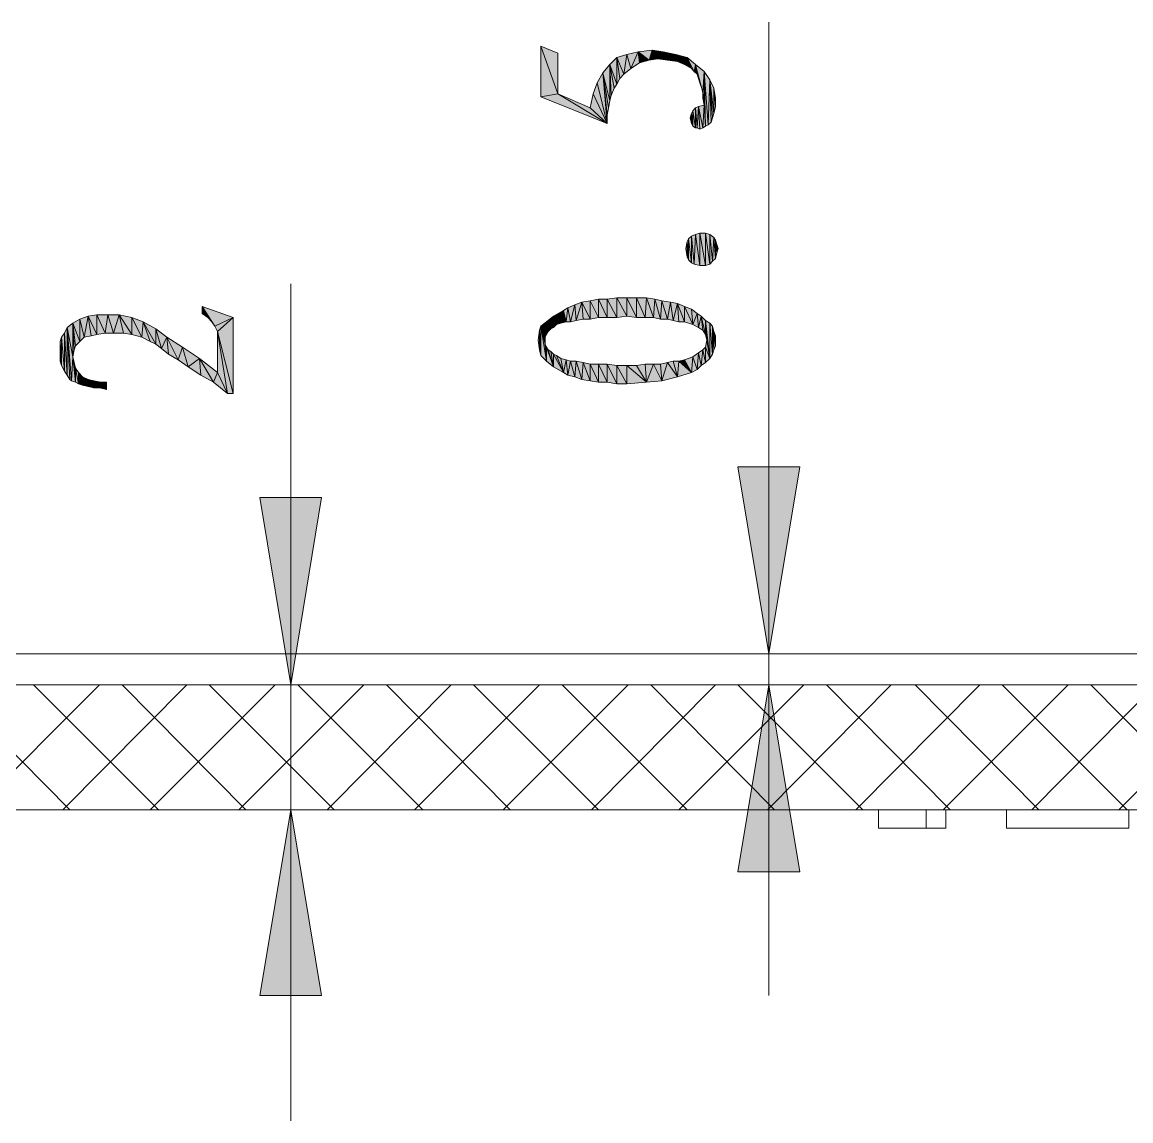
# Model space of a CAD drawing. Header units: inches. Extents: x 11 to 682, y 148 to 1119.
# Drawn here: x 194.94 to 242.25, y 837.24 to 884.1 of the extents above; entities that cross this region are included whole.
import ezdxf

# ---------------------------------------------------------------- set-up
doc = ezdxf.new("R2010")
doc.units = ezdxf.units.IN
doc.header["$MEASUREMENT"] = 0
doc.layers.add('图层 1', color=7, linetype='Continuous')

msp = doc.modelspace()

# ---------------------------------------------------------------- hatches: boundary and pattern name
at = {"layer": '图层 1', "true_color": 0xffffff}
for points in [[(217.8, 881.04), (217.08, 883.08), (217.8, 882.78)], [(217.08, 880.92), (217.08, 883.08), (217.8, 881.04)], [(220.92, 882.12), (220.74, 882.72), (221.22, 882.84)], [(221.22, 882.84), (221.28, 882.36), (220.92, 882.12)], [(221.7, 882.48), (221.22, 882.84), (221.82, 882.9)], [(221.7, 882.48), (221.28, 882.36), (221.22, 882.84)], [(221.82, 882.9), (222.06, 882.54), (221.7, 882.48)], [(222.06, 882.54), (221.82, 882.9), (222.3, 882.84)], [(222.3, 882.84), (222.48, 882.48), (222.06, 882.54)], [(222.48, 882.48), (222.3, 882.84), (222.84, 882.72)], [(220.32, 881.46), (220.02, 882.3), (220.32, 882.6)], [(220.62, 881.88), (220.32, 882.6), (220.74, 882.72)], [(220.32, 882.6), (220.44, 881.7), (220.32, 881.46)], [(220.62, 881.88), (220.44, 881.7), (220.32, 882.6)], [(220.74, 882.72), (220.92, 882.12), (220.62, 881.88)], [(222.84, 882.72), (222.9, 882.42), (222.48, 882.48)], [(223.2, 882.3), (222.9, 882.42), (222.84, 882.72)], [(223.2, 882.3), (222.84, 882.72), (223.32, 882.6)], [(223.32, 882.6), (223.5, 882.12), (223.2, 882.3)], [(223.62, 882), (223.5, 882.12), (223.32, 882.6)], [(223.62, 882), (223.32, 882.6), (223.68, 882.3)], [(219.48, 881.52), (219.72, 881.94), (219.9, 879.78)], [(220.02, 880.74), (219.72, 881.94), (220.02, 882.3)], [(219.9, 880.14), (219.9, 879.78), (219.72, 881.94)], [(219.96, 880.44), (219.9, 880.14), (219.72, 881.94)], [(220.02, 880.74), (219.96, 880.44), (219.72, 881.94)], [(220.02, 882.3), (220.08, 880.98), (220.02, 880.74)], [(220.2, 881.28), (220.08, 880.98), (220.02, 882.3)], [(220.32, 881.46), (220.2, 881.28), (220.02, 882.3)], [(223.68, 882.3), (223.74, 881.88), (223.62, 882)], [(223.8, 881.7), (223.74, 881.88), (223.68, 882.3)], [(223.86, 881.52), (223.8, 881.7), (223.68, 882.3)], [(223.92, 881.34), (223.86, 881.52), (223.68, 882.3)], [(223.98, 881.1), (223.68, 882.3), (224.04, 882)], [(224.04, 882), (224.04, 880.56), (223.98, 881.1)], [(224.04, 880.56), (224.04, 882), (224.1, 879.66)], [(224.22, 879.72), (224.1, 879.66), (224.04, 882)], [(224.22, 879.72), (224.04, 882), (224.28, 881.64)], [(219.3, 881.04), (219.48, 881.52), (219.9, 879.78)], [(224.28, 881.64), (224.34, 879.84), (224.22, 879.72)], [(224.4, 880.02), (224.34, 879.84), (224.28, 881.64)], [(224.46, 880.2), (224.4, 880.02), (224.28, 881.64)], [(224.46, 880.2), (224.28, 881.64), (224.46, 881.28)], [(217.8, 881.04), (219.9, 879.78), (217.08, 880.92)], [(217.8, 881.04), (219.18, 880.44), (219.9, 879.78)], [(219.18, 880.44), (219.3, 881.04), (219.9, 879.78)], [(223.98, 881.1), (224.04, 880.56), (223.98, 880.86)], [(224.46, 881.28), (224.52, 880.5), (224.46, 880.2)], [(224.52, 880.5), (224.46, 881.28), (224.52, 880.86)], [(223.74, 879.6), (223.68, 880.44), (223.8, 880.5)], [(223.8, 880.5), (223.86, 879.54), (223.74, 879.6)], [(223.98, 879.6), (223.8, 880.5), (224.04, 880.56)], [(223.98, 879.6), (223.86, 879.54), (223.8, 880.5)], [(224.04, 880.56), (224.1, 879.66), (223.98, 879.6)], [(223.5, 879.78), (223.44, 880.02), (223.5, 880.2)], [(223.56, 879.66), (223.5, 880.2), (223.56, 880.32)], [(223.5, 880.2), (223.56, 879.66), (223.5, 879.78)], [(223.68, 879.6), (223.56, 880.32), (223.68, 880.44)], [(223.56, 880.32), (223.68, 879.6), (223.56, 879.66)], [(223.68, 880.44), (223.74, 879.6), (223.68, 879.6)], [(223.38, 873.96), (223.32, 874.74), (223.38, 874.86)], [(223.5, 873.84), (223.38, 874.86), (223.5, 874.98)], [(223.38, 874.86), (223.5, 873.84), (223.38, 873.96)], [(223.62, 873.78), (223.5, 874.98), (223.68, 875.04)], [(223.5, 874.98), (223.62, 873.78), (223.5, 873.84)], [(223.68, 875.04), (223.86, 873.72), (223.62, 873.78)], [(223.86, 873.72), (223.68, 875.04), (223.86, 875.1)], [(223.86, 875.1), (224.1, 873.72), (223.86, 873.72)], [(224.1, 873.72), (223.86, 875.1), (224.1, 875.1)], [(224.1, 875.1), (224.28, 873.78), (224.1, 873.72)], [(224.28, 873.78), (224.1, 875.1), (224.28, 875.04)], [(224.28, 875.04), (224.4, 873.9), (224.28, 873.78)], [(224.4, 873.9), (224.28, 875.04), (224.46, 874.92)], [(224.46, 874.92), (224.52, 874.02), (224.4, 873.9)], [(224.52, 874.02), (224.46, 874.92), (224.52, 874.8)], [(224.52, 874.8), (224.58, 874.26), (224.52, 874.02)], [(224.58, 874.26), (224.52, 874.8), (224.58, 874.62)], [(223.32, 874.08), (223.26, 874.44), (223.32, 874.74)], [(223.32, 874.74), (223.38, 873.96), (223.32, 874.08)], [(224.58, 874.62), (224.64, 874.44), (224.58, 874.26)], [(202.62, 871.98), (202.86, 871.5), (202.62, 871.68)], [(203.04, 871.32), (202.86, 871.5), (202.62, 871.98)], [(203.16, 871.14), (203.04, 871.32), (202.62, 871.98)], [(203.16, 871.14), (202.62, 871.98), (203.94, 871.5)], [(218.34, 871.32), (218.22, 871.92), (218.52, 872.04)], [(218.52, 872.04), (218.58, 871.38), (218.34, 871.32)], [(218.58, 871.38), (218.52, 872.04), (218.82, 872.16)], [(218.82, 872.16), (218.88, 871.44), (218.58, 871.38)], [(219.18, 871.44), (218.82, 872.16), (219.18, 872.22)], [(219.18, 871.44), (218.88, 871.44), (218.82, 872.16)], [(219.54, 871.5), (219.18, 872.22), (219.54, 872.28)], [(219.18, 872.22), (219.54, 871.5), (219.18, 871.44)], [(219.54, 872.28), (219.9, 871.5), (219.54, 871.5)], [(219.9, 871.5), (219.54, 872.28), (219.9, 872.28)], [(220.32, 871.5), (219.9, 872.28), (220.32, 872.34)], [(219.9, 872.28), (220.32, 871.5), (219.9, 871.5)], [(220.32, 872.34), (220.74, 871.56), (220.32, 871.5)], [(220.74, 871.56), (220.32, 872.34), (220.74, 872.34)], [(220.74, 872.34), (221.16, 871.5), (220.74, 871.56)], [(221.16, 871.5), (220.74, 872.34), (221.16, 872.34)], [(221.16, 872.34), (221.52, 871.5), (221.16, 871.5)], [(221.52, 871.5), (221.16, 872.34), (221.58, 872.34)], [(221.58, 872.34), (221.88, 871.5), (221.52, 871.5)], [(221.88, 871.5), (221.58, 872.34), (221.94, 872.28)], [(221.94, 872.28), (222.18, 871.44), (221.88, 871.5)], [(222.18, 871.44), (221.94, 872.28), (222.24, 872.22)], [(222.24, 872.22), (222.48, 871.44), (222.18, 871.44)], [(222.48, 871.44), (222.24, 872.22), (222.6, 872.16)], [(222.6, 872.16), (222.72, 871.38), (222.48, 871.44)], [(222.72, 871.38), (222.6, 872.16), (222.9, 872.1)], [(222.9, 872.1), (222.96, 871.32), (222.72, 871.38)], [(223.2, 871.32), (222.96, 871.32), (222.9, 872.1)], [(223.2, 871.32), (222.9, 872.1), (223.2, 871.98)], [(223.2, 871.98), (223.5, 871.86), (223.56, 871.2)], [(223.2, 871.98), (223.56, 871.2), (223.2, 871.32)], [(197.58, 870.66), (197.4, 871.44), (197.76, 871.56)], [(197.76, 871.56), (197.88, 870.72), (197.58, 870.66)], [(198.12, 870.78), (197.76, 871.56), (198.12, 871.62)], [(198.12, 870.78), (197.88, 870.72), (197.76, 871.56)], [(198.12, 871.62), (198.48, 870.84), (198.12, 870.78)], [(198.48, 870.84), (198.12, 871.62), (198.6, 871.62)], [(198.6, 871.62), (198.84, 870.84), (198.48, 870.84)], [(198.84, 870.84), (198.6, 871.62), (199.08, 871.62)], [(199.08, 871.62), (199.26, 870.84), (198.84, 870.84)], [(199.62, 870.78), (199.26, 870.84), (199.08, 871.62)], [(199.62, 870.78), (199.08, 871.62), (199.62, 871.5)], [(199.62, 871.5), (200.04, 870.66), (199.62, 870.78)], [(200.04, 870.66), (199.62, 871.5), (200.1, 871.32)], [(203.94, 871.5), (203.28, 870.9), (203.16, 871.14)], [(203.94, 871.5), (203.94, 868.26), (203.28, 870.9)], [(217.62, 871.08), (217.32, 871.32), (217.62, 871.56)], [(217.92, 871.26), (217.62, 871.56), (218.04, 871.8)], [(217.62, 871.56), (217.74, 871.2), (217.62, 871.08)], [(217.92, 871.26), (217.74, 871.2), (217.62, 871.56)], [(218.04, 871.8), (218.16, 871.32), (217.92, 871.26)], [(218.16, 871.32), (218.04, 871.8), (218.22, 871.92)], [(218.22, 871.92), (218.34, 871.32), (218.16, 871.32)], [(223.56, 871.2), (223.5, 871.86), (223.74, 871.68)], [(223.74, 871.68), (223.8, 871.08), (223.56, 871.2)], [(223.8, 871.08), (223.74, 871.68), (223.92, 871.56)], [(223.92, 871.56), (223.98, 870.96), (223.8, 871.08)], [(224.1, 870.78), (223.98, 870.96), (223.92, 871.56)], [(224.1, 870.78), (223.92, 871.56), (224.1, 871.38)], [(196.86, 869.04), (196.74, 870.84), (196.86, 871.08)], [(197.1, 869.82), (196.86, 871.08), (197.1, 871.26)], [(196.86, 871.08), (196.98, 868.86), (196.86, 869.04)], [(197.04, 868.8), (196.98, 868.86), (196.86, 871.08)], [(197.1, 869.82), (197.04, 868.8), (196.86, 871.08)], [(197.4, 870.48), (197.1, 871.26), (197.4, 871.44)], [(197.1, 871.26), (197.16, 870.12), (197.1, 869.82)], [(197.22, 870.3), (197.16, 870.12), (197.1, 871.26)], [(197.4, 870.48), (197.22, 870.3), (197.1, 871.26)], [(197.4, 871.44), (197.58, 870.66), (197.4, 870.48)], [(200.1, 871.32), (200.4, 870.48), (200.04, 870.66)], [(200.64, 870.36), (200.4, 870.48), (200.1, 871.32)], [(200.64, 870.36), (200.1, 871.32), (200.64, 871.02)], [(200.64, 871.02), (200.88, 870.18), (200.64, 870.36)], [(200.88, 870.18), (200.64, 871.02), (201.12, 870.66)], [(217.08, 869.88), (217.02, 870.96), (217.08, 871.14)], [(217.32, 870.78), (217.08, 871.14), (217.32, 871.32)], [(217.08, 871.14), (217.26, 870.36), (217.32, 869.64)], [(217.08, 871.14), (217.32, 869.64), (217.08, 869.88)], [(217.26, 870.54), (217.26, 870.36), (217.08, 871.14)], [(217.26, 870.66), (217.26, 870.54), (217.08, 871.14)], [(217.32, 870.78), (217.26, 870.66), (217.08, 871.14)], [(217.32, 871.32), (217.38, 870.9), (217.32, 870.78)], [(217.5, 871.02), (217.38, 870.9), (217.32, 871.32)], [(217.62, 871.08), (217.5, 871.02), (217.32, 871.32)], [(224.1, 871.38), (224.16, 870.54), (224.1, 870.78)], [(224.28, 869.76), (224.16, 870.54), (224.1, 871.38)], [(224.28, 869.76), (224.1, 871.38), (224.28, 871.26)], [(224.28, 871.26), (224.4, 869.94), (224.28, 869.76)], [(224.4, 869.94), (224.28, 871.26), (224.4, 871.14)], [(224.4, 871.14), (224.46, 870.12), (224.4, 869.94)], [(224.46, 870.12), (224.4, 871.14), (224.46, 870.9)], [(196.62, 869.46), (196.56, 870.48), (196.62, 870.66)], [(196.74, 869.22), (196.62, 870.66), (196.74, 870.84)], [(196.62, 870.66), (196.74, 869.22), (196.62, 869.46)], [(196.74, 870.84), (196.86, 869.04), (196.74, 869.22)], [(201.12, 870.66), (201.18, 869.94), (200.88, 870.18)], [(201.6, 869.7), (201.18, 869.94), (201.12, 870.66)], [(201.6, 869.7), (201.12, 870.66), (201.78, 870.24)], [(203.28, 869.16), (203.28, 870.9), (203.7, 868.26)], [(203.94, 868.26), (203.7, 868.26), (203.28, 870.9)], [(217.02, 870.12), (216.96, 870.54), (217.02, 870.96)], [(217.02, 870.96), (217.08, 869.88), (217.02, 870.12)], [(224.1, 870.24), (224.16, 870.54), (224.28, 869.76)], [(224.46, 870.9), (224.52, 870.3), (224.46, 870.12)], [(224.52, 870.54), (224.52, 870.3), (224.46, 870.9)], [(224.52, 870.54), (224.46, 870.9), (224.52, 870.72)], [(196.56, 870.06), (196.56, 870.48), (196.62, 869.46)], [(196.56, 870.06), (196.62, 869.46), (196.56, 869.64)], [(201.78, 870.24), (202.02, 869.4), (201.6, 869.7)], [(202.02, 869.4), (201.78, 870.24), (202.5, 869.76)], [(217.32, 869.64), (217.26, 870.36), (217.32, 870.24)], [(217.32, 870.24), (217.38, 870.12), (217.62, 869.4)], [(217.32, 870.24), (217.62, 869.4), (217.32, 869.64)], [(217.38, 870.12), (217.5, 870.06), (217.62, 869.4)], [(217.62, 869.4), (217.5, 870.06), (217.62, 869.94)], [(223.92, 869.46), (223.8, 870), (223.98, 870.12)], [(223.98, 870.12), (224.1, 869.58), (223.92, 869.46)], [(224.1, 869.58), (223.98, 870.12), (224.1, 870.24)], [(224.1, 870.24), (224.28, 869.76), (224.1, 869.58)], [(197.1, 869.82), (197.22, 868.74), (197.04, 868.8)], [(197.1, 869.82), (197.16, 869.58), (197.22, 868.74)], [(197.22, 868.74), (197.16, 869.58), (197.22, 869.34)], [(202.5, 869.76), (202.56, 869.04), (202.02, 869.4)], [(203.1, 868.74), (202.56, 869.04), (202.5, 869.76)], [(203.1, 868.74), (202.5, 869.76), (203.28, 869.16)], [(217.62, 869.94), (217.74, 869.88), (218.04, 869.16)], [(217.62, 869.94), (218.04, 869.16), (217.62, 869.4)], [(217.74, 869.88), (217.92, 869.76), (218.04, 869.16)], [(218.04, 869.16), (217.92, 869.76), (218.16, 869.7)], [(218.16, 869.7), (218.22, 869.04), (218.04, 869.16)], [(218.22, 869.04), (218.16, 869.7), (218.34, 869.64)], [(218.34, 869.64), (218.52, 868.98), (218.22, 869.04)], [(218.52, 868.98), (218.34, 869.64), (218.58, 869.64)], [(218.58, 869.64), (218.82, 868.86), (218.52, 868.98)], [(218.82, 868.86), (218.58, 869.64), (218.88, 869.58)], [(218.88, 869.58), (219.18, 868.8), (218.82, 868.86)], [(219.18, 868.8), (218.88, 869.58), (219.18, 869.52)], [(222.24, 868.8), (222.18, 869.52), (222.48, 869.58)], [(222.48, 869.58), (222.9, 868.98), (222.24, 868.8)], [(222.48, 869.58), (222.72, 869.64), (222.9, 868.98)], [(222.9, 868.98), (222.72, 869.64), (222.96, 869.64)], [(222.96, 869.64), (223.5, 869.16), (222.9, 868.98)], [(222.96, 869.64), (223.2, 869.7), (223.5, 869.16)], [(223.5, 869.16), (223.2, 869.7), (223.56, 869.82)], [(223.56, 869.82), (223.74, 869.28), (223.5, 869.16)], [(223.74, 869.28), (223.56, 869.82), (223.8, 870)], [(223.8, 870), (223.92, 869.46), (223.74, 869.28)], [(197.22, 869.34), (197.34, 868.68), (197.22, 868.74)], [(197.34, 868.68), (197.22, 869.34), (197.34, 869.16)], [(197.34, 869.16), (197.52, 868.62), (197.34, 868.68)], [(197.52, 868.62), (197.34, 869.16), (197.52, 868.98)], [(203.28, 869.16), (203.7, 868.26), (203.1, 868.74)], [(219.18, 869.52), (219.54, 868.74), (219.18, 868.8)], [(219.54, 868.74), (219.18, 869.52), (219.54, 869.52)], [(219.54, 869.52), (219.9, 868.74), (219.54, 868.74)], [(219.9, 868.74), (219.54, 869.52), (219.9, 869.52)], [(219.9, 869.52), (220.32, 868.68), (219.9, 868.74)], [(220.32, 868.68), (219.9, 869.52), (220.32, 869.46)], [(220.32, 869.46), (220.74, 868.68), (220.32, 868.68)], [(220.74, 868.68), (220.32, 869.46), (220.74, 869.46)], [(220.74, 869.46), (221.16, 869.46), (221.58, 868.74)], [(220.74, 869.46), (221.58, 868.74), (220.74, 868.68)], [(221.16, 869.46), (221.52, 869.52), (221.58, 868.74)], [(221.58, 868.74), (221.52, 869.52), (221.88, 869.52)], [(221.88, 869.52), (222.24, 868.8), (221.58, 868.74)], [(221.88, 869.52), (222.18, 869.52), (222.24, 868.8)], [(197.52, 868.98), (197.76, 868.56), (197.52, 868.62)], [(197.76, 868.56), (197.52, 868.98), (197.76, 868.86)], [(197.76, 868.86), (198, 868.5), (197.76, 868.56)], [(198, 868.5), (197.76, 868.86), (198, 868.8)], [(198, 868.8), (198.24, 868.5), (198, 868.5)], [(198.24, 868.5), (198, 868.8), (198.3, 868.74)], [(198.3, 868.74), (198.54, 868.44), (198.24, 868.5)], [(198.54, 868.44), (198.3, 868.74), (198.54, 868.74)], [(226.8, 857.16), (228.12, 865.14), (225.48, 865.14)], [(206.4, 855.84), (207.72, 863.82), (205.08, 863.82)], [(226.8, 855.84), (225.48, 847.86), (228.12, 847.86)], [(206.4, 850.5), (205.08, 842.58), (207.72, 842.58)]]:
    msp.add_hatch(color=7, dxfattribs=at).paths.add_polyline_path(points)
h = msp.add_hatch(color=7, dxfattribs=at)
edge = h.paths.add_edge_path()
edge.add_spline(control_points=[(223.98, 881.1), (223.98, 881.1), (223.68, 882.3), (223.68, 882.3), (223.68, 882.3), (223.98, 881.1), (223.98, 881.1)], knot_values=[0, 0, 0, 0, 1, 1, 1, 2, 2, 2, 2], degree=3, periodic=0)
edge.add_line((223.98, 881.1), (223.98, 881.1))

# ---------------------------------------------------------------- linework, layer by layer
at = {"layer": '图层 1', "color": 7, "lineweight": 18, "true_color": 0xffffff}
for points in [[(226.8, 857.16), (226.8, 884.1), (226.8, 856.5)], [(206.4, 855.84), (206.4, 872.94), (206.4, 853.2)], [(169.26, 857.16), (329.82, 857.16)], [(176.46, 855.84), (322.62, 855.84), (322.62, 857.16)], [(184.44, 857.16), (230.76, 857.16)], [(226.8, 855.84), (226.8, 842.58), (226.8, 856.5)], [(176.46, 855.84), (322.62, 855.84)], [(179.1, 855.84), (210.36, 855.84)], [(179.1, 855.84), (230.76, 855.84)], [(191.7, 855.839), (196.98, 850.5)], [(192.9, 850.5), (198.24, 855.84)], [(195.42, 855.839), (200.76, 850.5)], [(196.68, 850.5), (201.96, 855.84)], [(199.2, 855.839), (204.48, 850.5)], [(200.4, 850.5), (205.74, 855.84)], [(202.92, 855.839), (208.26, 850.5)], [(204.18, 850.5), (209.52, 855.839)], [(206.7, 855.839), (212.04, 850.5)], [(207.96, 850.5), (213.24, 855.839)], [(210.48, 855.839), (215.76, 850.5)], [(211.68, 850.5), (217.02, 855.839)], [(214.2, 855.839), (219.54, 850.5)], [(215.46, 850.5), (220.8, 855.839)], [(217.98, 855.839), (223.32, 850.5)], [(219.24, 850.5), (224.52, 855.839)], [(221.76, 855.839), (227.04, 850.5)], [(222.96, 850.5), (228.3, 855.839)], [(225.48, 855.839), (230.82, 850.5)], [(226.74, 850.5), (232.02, 855.839)], [(229.26, 855.839), (234.54, 850.5)], [(230.52, 850.5), (235.8, 855.839)], [(233.04, 855.839), (238.32, 850.5)], [(234.24, 850.5), (239.58, 855.839)], [(236.76, 855.839), (242.1, 850.5)], [(238.02, 850.5), (243.3, 855.839)], [(240.54, 855.839), (245.82, 850.5)], [(241.74, 850.5), (247.08, 855.839)], [(206.4, 850.5), (206.4, 837.24), (206.4, 853.2)], [(189.84, 850.5), (309.24, 850.5)], [(189.84, 850.5), (309.24, 850.5)], [(202.38, 850.5), (306.6, 850.5)], [(231.48, 850.5), (231.48, 849.72)], [(233.52, 850.5), (233.52, 849.72)], [(234.36, 850.5), (234.36, 849.72)], [(236.94, 850.5), (236.94, 849.72)], [(242.16, 850.5), (242.16, 849.72)], [(231.48, 849.72), (234.36, 849.72)], [(236.94, 849.72), (242.16, 849.72)]]:
    msp.add_lwpolyline(points, dxfattribs=at)
at = {"layer": '图层 1', "lineweight": 0}
for points in [[(217.8, 881.04), (217.08, 883.08), (217.8, 882.78), (217.8, 881.04)], [(217.08, 880.92), (217.08, 883.08), (217.8, 881.04), (217.08, 880.92)], [(220.92, 882.12), (220.74, 882.72), (221.22, 882.84), (220.92, 882.12)], [(221.22, 882.84), (221.28, 882.36), (220.92, 882.12), (221.22, 882.84)], [(221.7, 882.48), (221.22, 882.84), (221.82, 882.9), (221.7, 882.48)], [(221.7, 882.48), (221.28, 882.36), (221.22, 882.84), (221.7, 882.48)], [(221.82, 882.9), (222.06, 882.54), (221.7, 882.48), (221.82, 882.9)], [(222.06, 882.54), (221.82, 882.9), (222.3, 882.84), (222.06, 882.54)], [(222.3, 882.84), (222.48, 882.48), (222.06, 882.54), (222.3, 882.84)], [(222.48, 882.48), (222.3, 882.84), (222.84, 882.72), (222.48, 882.48)], [(220.32, 881.46), (220.02, 882.3), (220.32, 882.6), (220.32, 881.46)], [(220.62, 881.88), (220.32, 882.6), (220.74, 882.72), (220.62, 881.88)], [(220.32, 882.6), (220.44, 881.7), (220.32, 881.46), (220.32, 882.6)], [(220.62, 881.88), (220.44, 881.7), (220.32, 882.6), (220.62, 881.88)], [(220.74, 882.72), (220.92, 882.12), (220.62, 881.88), (220.74, 882.72)], [(222.84, 882.72), (222.9, 882.42), (222.48, 882.48), (222.84, 882.72)], [(223.2, 882.3), (222.9, 882.42), (222.84, 882.72), (223.2, 882.3)], [(223.2, 882.3), (222.84, 882.72), (223.32, 882.6), (223.2, 882.3)], [(223.32, 882.6), (223.5, 882.12), (223.2, 882.3), (223.32, 882.6)], [(223.62, 882), (223.5, 882.12), (223.32, 882.6), (223.62, 882)], [(223.62, 882), (223.32, 882.6), (223.68, 882.3), (223.62, 882)], [(219.48, 881.52), (219.72, 881.94), (219.9, 879.78), (219.48, 881.52)], [(220.02, 880.74), (219.72, 881.94), (220.02, 882.3), (220.02, 880.74)], [(219.9, 880.14), (219.9, 879.78), (219.72, 881.94), (219.9, 880.14)], [(219.96, 880.44), (219.9, 880.14), (219.72, 881.94), (219.96, 880.44)], [(220.02, 880.74), (219.96, 880.44), (219.72, 881.94), (220.02, 880.74)], [(220.02, 882.3), (220.08, 880.98), (220.02, 880.74), (220.02, 882.3)], [(220.2, 881.28), (220.08, 880.98), (220.02, 882.3), (220.2, 881.28)], [(220.32, 881.46), (220.2, 881.28), (220.02, 882.3), (220.32, 881.46)], [(223.68, 882.3), (223.74, 881.88), (223.62, 882), (223.68, 882.3)], [(223.8, 881.7), (223.74, 881.88), (223.68, 882.3), (223.8, 881.7)], [(223.86, 881.52), (223.8, 881.7), (223.68, 882.3), (223.86, 881.52)], [(223.92, 881.34), (223.86, 881.52), (223.68, 882.3), (223.92, 881.34)], [(223.98, 881.1), (223.68, 882.3), (224.04, 882), (223.98, 881.1)], [(224.04, 882), (224.04, 880.56), (223.98, 881.1), (224.04, 882)], [(224.04, 880.56), (224.04, 882), (224.1, 879.66), (224.04, 880.56)], [(224.22, 879.72), (224.1, 879.66), (224.04, 882), (224.22, 879.72)], [(224.22, 879.72), (224.04, 882), (224.28, 881.64), (224.22, 879.72)], [(219.3, 881.04), (219.48, 881.52), (219.9, 879.78), (219.3, 881.04)], [(224.28, 881.64), (224.34, 879.84), (224.22, 879.72), (224.28, 881.64)], [(224.4, 880.02), (224.34, 879.84), (224.28, 881.64), (224.4, 880.02)], [(224.46, 880.2), (224.4, 880.02), (224.28, 881.64), (224.46, 880.2)], [(224.46, 880.2), (224.28, 881.64), (224.46, 881.28), (224.46, 880.2)], [(217.8, 881.04), (219.9, 879.78), (217.08, 880.92), (217.8, 881.04)], [(217.8, 881.04), (219.18, 880.44), (219.9, 879.78), (217.8, 881.04)], [(219.18, 880.44), (219.3, 881.04), (219.9, 879.78), (219.18, 880.44)], [(223.98, 881.1), (224.04, 880.56), (223.98, 880.86), (223.98, 881.1)], [(224.46, 881.28), (224.52, 880.5), (224.46, 880.2), (224.46, 881.28)], [(224.52, 880.5), (224.46, 881.28), (224.52, 880.86), (224.52, 880.5)], [(223.74, 879.6), (223.68, 880.44), (223.8, 880.5), (223.74, 879.6)], [(223.8, 880.5), (223.86, 879.54), (223.74, 879.6), (223.8, 880.5)], [(223.98, 879.6), (223.8, 880.5), (224.04, 880.56), (223.98, 879.6)], [(223.98, 879.6), (223.86, 879.54), (223.8, 880.5), (223.98, 879.6)], [(224.04, 880.56), (224.1, 879.66), (223.98, 879.6), (224.04, 880.56)], [(223.5, 879.78), (223.44, 880.02), (223.5, 880.2), (223.5, 879.78)], [(223.56, 879.66), (223.5, 880.2), (223.56, 880.32), (223.56, 879.66)], [(223.5, 880.2), (223.56, 879.66), (223.5, 879.78), (223.5, 880.2)], [(223.68, 879.6), (223.56, 880.32), (223.68, 880.44), (223.68, 879.6)], [(223.56, 880.32), (223.68, 879.6), (223.56, 879.66), (223.56, 880.32)], [(223.68, 880.44), (223.74, 879.6), (223.68, 879.6), (223.68, 880.44)], [(223.38, 873.96), (223.32, 874.74), (223.38, 874.86), (223.38, 873.96)], [(223.5, 873.84), (223.38, 874.86), (223.5, 874.98), (223.5, 873.84)], [(223.38, 874.86), (223.5, 873.84), (223.38, 873.96), (223.38, 874.86)], [(223.62, 873.78), (223.5, 874.98), (223.68, 875.04), (223.62, 873.78)], [(223.5, 874.98), (223.62, 873.78), (223.5, 873.84), (223.5, 874.98)], [(223.68, 875.04), (223.86, 873.72), (223.62, 873.78), (223.68, 875.04)], [(223.86, 873.72), (223.68, 875.04), (223.86, 875.1), (223.86, 873.72)], [(223.86, 875.1), (224.1, 873.72), (223.86, 873.72), (223.86, 875.1)], [(224.1, 873.72), (223.86, 875.1), (224.1, 875.1), (224.1, 873.72)], [(224.1, 875.1), (224.28, 873.78), (224.1, 873.72), (224.1, 875.1)], [(224.28, 873.78), (224.1, 875.1), (224.28, 875.04), (224.28, 873.78)], [(224.28, 875.04), (224.4, 873.9), (224.28, 873.78), (224.28, 875.04)], [(224.4, 873.9), (224.28, 875.04), (224.46, 874.92), (224.4, 873.9)], [(224.46, 874.92), (224.52, 874.02), (224.4, 873.9), (224.46, 874.92)], [(224.52, 874.02), (224.46, 874.92), (224.52, 874.8), (224.52, 874.02)], [(224.52, 874.8), (224.58, 874.26), (224.52, 874.02), (224.52, 874.8)], [(224.58, 874.26), (224.52, 874.8), (224.58, 874.62), (224.58, 874.26)], [(223.32, 874.08), (223.26, 874.44), (223.32, 874.74), (223.32, 874.08)], [(223.32, 874.74), (223.38, 873.96), (223.32, 874.08), (223.32, 874.74)], [(224.58, 874.62), (224.64, 874.44), (224.58, 874.26), (224.58, 874.62)], [(202.62, 871.98), (202.86, 871.5), (202.62, 871.68), (202.62, 871.98)], [(203.04, 871.32), (202.86, 871.5), (202.62, 871.98), (203.04, 871.32)], [(203.16, 871.14), (203.04, 871.32), (202.62, 871.98), (203.16, 871.14)], [(203.16, 871.14), (202.62, 871.98), (203.94, 871.5), (203.16, 871.14)], [(218.34, 871.32), (218.22, 871.92), (218.52, 872.04), (218.34, 871.32)], [(218.52, 872.04), (218.58, 871.38), (218.34, 871.32), (218.52, 872.04)], [(218.58, 871.38), (218.52, 872.04), (218.82, 872.16), (218.58, 871.38)], [(218.82, 872.16), (218.88, 871.44), (218.58, 871.38), (218.82, 872.16)], [(219.18, 871.44), (218.82, 872.16), (219.18, 872.22), (219.18, 871.44)], [(219.18, 871.44), (218.88, 871.44), (218.82, 872.16), (219.18, 871.44)], [(219.54, 871.5), (219.18, 872.22), (219.54, 872.28), (219.54, 871.5)], [(219.18, 872.22), (219.54, 871.5), (219.18, 871.44), (219.18, 872.22)], [(219.54, 872.28), (219.9, 871.5), (219.54, 871.5), (219.54, 872.28)], [(219.9, 871.5), (219.54, 872.28), (219.9, 872.28), (219.9, 871.5)], [(220.32, 871.5), (219.9, 872.28), (220.32, 872.34), (220.32, 871.5)], [(219.9, 872.28), (220.32, 871.5), (219.9, 871.5), (219.9, 872.28)], [(220.32, 872.34), (220.74, 871.56), (220.32, 871.5), (220.32, 872.34)], [(220.74, 871.56), (220.32, 872.34), (220.74, 872.34), (220.74, 871.56)], [(220.74, 872.34), (221.16, 871.5), (220.74, 871.56), (220.74, 872.34)], [(221.16, 871.5), (220.74, 872.34), (221.16, 872.34), (221.16, 871.5)], [(221.16, 872.34), (221.52, 871.5), (221.16, 871.5), (221.16, 872.34)], [(221.52, 871.5), (221.16, 872.34), (221.58, 872.34), (221.52, 871.5)], [(221.58, 872.34), (221.88, 871.5), (221.52, 871.5), (221.58, 872.34)], [(221.88, 871.5), (221.58, 872.34), (221.94, 872.28), (221.88, 871.5)], [(221.94, 872.28), (222.18, 871.44), (221.88, 871.5), (221.94, 872.28)], [(222.18, 871.44), (221.94, 872.28), (222.24, 872.22), (222.18, 871.44)], [(222.24, 872.22), (222.48, 871.44), (222.18, 871.44), (222.24, 872.22)], [(222.48, 871.44), (222.24, 872.22), (222.6, 872.16), (222.48, 871.44)], [(222.6, 872.16), (222.72, 871.38), (222.48, 871.44), (222.6, 872.16)], [(222.72, 871.38), (222.6, 872.16), (222.9, 872.1), (222.72, 871.38)], [(222.9, 872.1), (222.96, 871.32), (222.72, 871.38), (222.9, 872.1)], [(223.2, 871.32), (222.96, 871.32), (222.9, 872.1), (223.2, 871.32)], [(223.2, 871.32), (222.9, 872.1), (223.2, 871.98), (223.2, 871.32)], [(223.2, 871.98), (223.5, 871.86), (223.56, 871.2), (223.2, 871.98)], [(223.2, 871.98), (223.56, 871.2), (223.2, 871.32), (223.2, 871.98)], [(197.58, 870.66), (197.4, 871.44), (197.76, 871.56), (197.58, 870.66)], [(197.76, 871.56), (197.88, 870.72), (197.58, 870.66), (197.76, 871.56)], [(198.12, 870.78), (197.76, 871.56), (198.12, 871.62), (198.12, 870.78)], [(198.12, 870.78), (197.88, 870.72), (197.76, 871.56), (198.12, 870.78)], [(198.12, 871.62), (198.48, 870.84), (198.12, 870.78), (198.12, 871.62)], [(198.48, 870.84), (198.12, 871.62), (198.6, 871.62), (198.48, 870.84)], [(198.6, 871.62), (198.84, 870.84), (198.48, 870.84), (198.6, 871.62)], [(198.84, 870.84), (198.6, 871.62), (199.08, 871.62), (198.84, 870.84)], [(199.08, 871.62), (199.26, 870.84), (198.84, 870.84), (199.08, 871.62)], [(199.62, 870.78), (199.26, 870.84), (199.08, 871.62), (199.62, 870.78)], [(199.62, 870.78), (199.08, 871.62), (199.62, 871.5), (199.62, 870.78)], [(199.62, 871.5), (200.04, 870.66), (199.62, 870.78), (199.62, 871.5)], [(200.04, 870.66), (199.62, 871.5), (200.1, 871.32), (200.04, 870.66)], [(203.94, 871.5), (203.28, 870.9), (203.16, 871.14), (203.94, 871.5)], [(203.94, 871.5), (203.94, 868.26), (203.28, 870.9), (203.94, 871.5)], [(217.62, 871.08), (217.32, 871.32), (217.62, 871.56), (217.62, 871.08)], [(217.92, 871.26), (217.62, 871.56), (218.04, 871.8), (217.92, 871.26)], [(217.62, 871.56), (217.74, 871.2), (217.62, 871.08), (217.62, 871.56)], [(217.92, 871.26), (217.74, 871.2), (217.62, 871.56), (217.92, 871.26)], [(218.04, 871.8), (218.16, 871.32), (217.92, 871.26), (218.04, 871.8)], [(218.16, 871.32), (218.04, 871.8), (218.22, 871.92), (218.16, 871.32)], [(218.22, 871.92), (218.34, 871.32), (218.16, 871.32), (218.22, 871.92)], [(223.56, 871.2), (223.5, 871.86), (223.74, 871.68), (223.56, 871.2)], [(223.74, 871.68), (223.8, 871.08), (223.56, 871.2), (223.74, 871.68)], [(223.8, 871.08), (223.74, 871.68), (223.92, 871.56), (223.8, 871.08)], [(223.92, 871.56), (223.98, 870.96), (223.8, 871.08), (223.92, 871.56)], [(224.1, 870.78), (223.98, 870.96), (223.92, 871.56), (224.1, 870.78)], [(224.1, 870.78), (223.92, 871.56), (224.1, 871.38), (224.1, 870.78)], [(196.86, 869.04), (196.74, 870.84), (196.86, 871.08), (196.86, 869.04)], [(197.1, 869.82), (196.86, 871.08), (197.1, 871.26), (197.1, 869.82)], [(196.86, 871.08), (196.98, 868.86), (196.86, 869.04), (196.86, 871.08)], [(197.04, 868.8), (196.98, 868.86), (196.86, 871.08), (197.04, 868.8)], [(197.1, 869.82), (197.04, 868.8), (196.86, 871.08), (197.1, 869.82)], [(197.4, 870.48), (197.1, 871.26), (197.4, 871.44), (197.4, 870.48)], [(197.1, 871.26), (197.16, 870.12), (197.1, 869.82), (197.1, 871.26)], [(197.22, 870.3), (197.16, 870.12), (197.1, 871.26), (197.22, 870.3)], [(197.4, 870.48), (197.22, 870.3), (197.1, 871.26), (197.4, 870.48)], [(197.4, 871.44), (197.58, 870.66), (197.4, 870.48), (197.4, 871.44)], [(200.1, 871.32), (200.4, 870.48), (200.04, 870.66), (200.1, 871.32)], [(200.64, 870.36), (200.4, 870.48), (200.1, 871.32), (200.64, 870.36)], [(200.64, 870.36), (200.1, 871.32), (200.64, 871.02), (200.64, 870.36)], [(200.64, 871.02), (200.88, 870.18), (200.64, 870.36), (200.64, 871.02)], [(200.88, 870.18), (200.64, 871.02), (201.12, 870.66), (200.88, 870.18)], [(217.08, 869.88), (217.02, 870.96), (217.08, 871.14), (217.08, 869.88)], [(217.32, 870.78), (217.08, 871.14), (217.32, 871.32), (217.32, 870.78)], [(217.08, 871.14), (217.26, 870.36), (217.32, 869.64), (217.08, 871.14)], [(217.08, 871.14), (217.32, 869.64), (217.08, 869.88), (217.08, 871.14)], [(217.26, 870.54), (217.26, 870.36), (217.08, 871.14), (217.26, 870.54)], [(217.26, 870.66), (217.26, 870.54), (217.08, 871.14), (217.26, 870.66)], [(217.32, 870.78), (217.26, 870.66), (217.08, 871.14), (217.32, 870.78)], [(217.32, 871.32), (217.38, 870.9), (217.32, 870.78), (217.32, 871.32)], [(217.5, 871.02), (217.38, 870.9), (217.32, 871.32), (217.5, 871.02)], [(217.62, 871.08), (217.5, 871.02), (217.32, 871.32), (217.62, 871.08)], [(224.1, 871.38), (224.16, 870.54), (224.1, 870.78), (224.1, 871.38)], [(224.28, 869.76), (224.16, 870.54), (224.1, 871.38), (224.28, 869.76)], [(224.28, 869.76), (224.1, 871.38), (224.28, 871.26), (224.28, 869.76)], [(224.28, 871.26), (224.4, 869.94), (224.28, 869.76), (224.28, 871.26)], [(224.4, 869.94), (224.28, 871.26), (224.4, 871.14), (224.4, 869.94)], [(224.4, 871.14), (224.46, 870.12), (224.4, 869.94), (224.4, 871.14)], [(224.46, 870.12), (224.4, 871.14), (224.46, 870.9), (224.46, 870.12)], [(196.62, 869.46), (196.56, 870.48), (196.62, 870.66), (196.62, 869.46)], [(196.74, 869.22), (196.62, 870.66), (196.74, 870.84), (196.74, 869.22)], [(196.62, 870.66), (196.74, 869.22), (196.62, 869.46), (196.62, 870.66)], [(196.74, 870.84), (196.86, 869.04), (196.74, 869.22), (196.74, 870.84)], [(201.12, 870.66), (201.18, 869.94), (200.88, 870.18), (201.12, 870.66)], [(201.6, 869.7), (201.18, 869.94), (201.12, 870.66), (201.6, 869.7)], [(201.6, 869.7), (201.12, 870.66), (201.78, 870.24), (201.6, 869.7)], [(203.28, 869.16), (203.28, 870.9), (203.7, 868.26), (203.28, 869.16)], [(203.94, 868.26), (203.7, 868.26), (203.28, 870.9), (203.94, 868.26)], [(217.02, 870.12), (216.96, 870.54), (217.02, 870.96), (217.02, 870.12)], [(217.02, 870.96), (217.08, 869.88), (217.02, 870.12), (217.02, 870.96)], [(224.1, 870.24), (224.16, 870.54), (224.28, 869.76), (224.1, 870.24)], [(224.46, 870.9), (224.52, 870.3), (224.46, 870.12), (224.46, 870.9)], [(224.52, 870.54), (224.52, 870.3), (224.46, 870.9), (224.52, 870.54)], [(224.52, 870.54), (224.46, 870.9), (224.52, 870.72), (224.52, 870.54)], [(196.56, 870.06), (196.56, 870.48), (196.62, 869.46), (196.56, 870.06)], [(196.56, 870.06), (196.62, 869.46), (196.56, 869.64), (196.56, 870.06)], [(201.78, 870.24), (202.02, 869.4), (201.6, 869.7), (201.78, 870.24)], [(202.02, 869.4), (201.78, 870.24), (202.5, 869.76), (202.02, 869.4)], [(217.32, 869.64), (217.26, 870.36), (217.32, 870.24), (217.32, 869.64)], [(217.32, 870.24), (217.38, 870.12), (217.62, 869.4), (217.32, 870.24)], [(217.32, 870.24), (217.62, 869.4), (217.32, 869.64), (217.32, 870.24)], [(217.38, 870.12), (217.5, 870.06), (217.62, 869.4), (217.38, 870.12)], [(217.62, 869.4), (217.5, 870.06), (217.62, 869.94), (217.62, 869.4)], [(223.92, 869.46), (223.8, 870), (223.98, 870.12), (223.92, 869.46)], [(223.98, 870.12), (224.1, 869.58), (223.92, 869.46), (223.98, 870.12)], [(224.1, 869.58), (223.98, 870.12), (224.1, 870.24), (224.1, 869.58)], [(224.1, 870.24), (224.28, 869.76), (224.1, 869.58), (224.1, 870.24)], [(197.1, 869.82), (197.22, 868.74), (197.04, 868.8), (197.1, 869.82)], [(197.1, 869.82), (197.16, 869.58), (197.22, 868.74), (197.1, 869.82)], [(197.22, 868.74), (197.16, 869.58), (197.22, 869.34), (197.22, 868.74)], [(202.5, 869.76), (202.56, 869.04), (202.02, 869.4), (202.5, 869.76)], [(203.1, 868.74), (202.56, 869.04), (202.5, 869.76), (203.1, 868.74)], [(203.1, 868.74), (202.5, 869.76), (203.28, 869.16), (203.1, 868.74)], [(217.62, 869.94), (217.74, 869.88), (218.04, 869.16), (217.62, 869.94)], [(217.62, 869.94), (218.04, 869.16), (217.62, 869.4), (217.62, 869.94)], [(217.74, 869.88), (217.92, 869.76), (218.04, 869.16), (217.74, 869.88)], [(218.04, 869.16), (217.92, 869.76), (218.16, 869.7), (218.04, 869.16)], [(218.16, 869.7), (218.22, 869.04), (218.04, 869.16), (218.16, 869.7)], [(218.22, 869.04), (218.16, 869.7), (218.34, 869.64), (218.22, 869.04)], [(218.34, 869.64), (218.52, 868.98), (218.22, 869.04), (218.34, 869.64)], [(218.52, 868.98), (218.34, 869.64), (218.58, 869.64), (218.52, 868.98)], [(218.58, 869.64), (218.82, 868.86), (218.52, 868.98), (218.58, 869.64)], [(218.82, 868.86), (218.58, 869.64), (218.88, 869.58), (218.82, 868.86)], [(218.88, 869.58), (219.18, 868.8), (218.82, 868.86), (218.88, 869.58)], [(219.18, 868.8), (218.88, 869.58), (219.18, 869.52), (219.18, 868.8)], [(222.24, 868.8), (222.18, 869.52), (222.48, 869.58), (222.24, 868.8)], [(222.48, 869.58), (222.9, 868.98), (222.24, 868.8), (222.48, 869.58)], [(222.48, 869.58), (222.72, 869.64), (222.9, 868.98), (222.48, 869.58)], [(222.9, 868.98), (222.72, 869.64), (222.96, 869.64), (222.9, 868.98)], [(222.96, 869.64), (223.5, 869.16), (222.9, 868.98), (222.96, 869.64)], [(222.96, 869.64), (223.2, 869.7), (223.5, 869.16), (222.96, 869.64)], [(223.5, 869.16), (223.2, 869.7), (223.56, 869.82), (223.5, 869.16)], [(223.56, 869.82), (223.74, 869.28), (223.5, 869.16), (223.56, 869.82)], [(223.74, 869.28), (223.56, 869.82), (223.8, 870), (223.74, 869.28)], [(223.8, 870), (223.92, 869.46), (223.74, 869.28), (223.8, 870)], [(197.22, 869.34), (197.34, 868.68), (197.22, 868.74), (197.22, 869.34)], [(197.34, 868.68), (197.22, 869.34), (197.34, 869.16), (197.34, 868.68)], [(197.34, 869.16), (197.52, 868.62), (197.34, 868.68), (197.34, 869.16)], [(197.52, 868.62), (197.34, 869.16), (197.52, 868.98), (197.52, 868.62)], [(203.28, 869.16), (203.7, 868.26), (203.1, 868.74), (203.28, 869.16)], [(219.18, 869.52), (219.54, 868.74), (219.18, 868.8), (219.18, 869.52)], [(219.54, 868.74), (219.18, 869.52), (219.54, 869.52), (219.54, 868.74)], [(219.54, 869.52), (219.9, 868.74), (219.54, 868.74), (219.54, 869.52)], [(219.9, 868.74), (219.54, 869.52), (219.9, 869.52), (219.9, 868.74)], [(219.9, 869.52), (220.32, 868.68), (219.9, 868.74), (219.9, 869.52)], [(220.32, 868.68), (219.9, 869.52), (220.32, 869.46), (220.32, 868.68)], [(220.32, 869.46), (220.74, 868.68), (220.32, 868.68), (220.32, 869.46)], [(220.74, 868.68), (220.32, 869.46), (220.74, 869.46), (220.74, 868.68)], [(220.74, 869.46), (221.16, 869.46), (221.58, 868.74), (220.74, 869.46)], [(220.74, 869.46), (221.58, 868.74), (220.74, 868.68), (220.74, 869.46)], [(221.16, 869.46), (221.52, 869.52), (221.58, 868.74), (221.16, 869.46)], [(221.58, 868.74), (221.52, 869.52), (221.88, 869.52), (221.58, 868.74)], [(221.88, 869.52), (222.24, 868.8), (221.58, 868.74), (221.88, 869.52)], [(221.88, 869.52), (222.18, 869.52), (222.24, 868.8), (221.88, 869.52)], [(197.52, 868.98), (197.76, 868.56), (197.52, 868.62), (197.52, 868.98)], [(197.76, 868.56), (197.52, 868.98), (197.76, 868.86), (197.76, 868.56)], [(197.76, 868.86), (198, 868.5), (197.76, 868.56), (197.76, 868.86)], [(198, 868.5), (197.76, 868.86), (198, 868.8), (198, 868.5)], [(198, 868.8), (198.24, 868.5), (198, 868.5), (198, 868.8)], [(198.24, 868.5), (198, 868.8), (198.3, 868.74), (198.24, 868.5)], [(198.3, 868.74), (198.54, 868.44), (198.24, 868.5), (198.3, 868.74)], [(198.54, 868.44), (198.3, 868.74), (198.54, 868.74), (198.54, 868.44)], [(226.8, 857.16), (228.12, 865.14), (225.48, 865.14), (226.8, 857.16)], [(206.4, 855.84), (207.72, 863.82), (205.08, 863.82), (206.4, 855.84)], [(226.8, 855.84), (225.48, 847.86), (228.12, 847.86), (226.8, 855.84)], [(206.4, 850.5), (205.08, 842.58), (207.72, 842.58), (206.4, 850.5)]]:
    msp.add_lwpolyline(points, dxfattribs=at)
msp.add_open_spline([(223.98, 881.1), (223.98, 881.1), (223.68, 882.3), (223.68, 882.3), (223.68, 882.3), (223.98, 881.1), (223.98, 881.1)], degree=3, knots=[0, 0, 0, 0, 1, 1, 1, 2, 2, 2, 2], dxfattribs=at)

doc.saveas('drawing.dxf')
